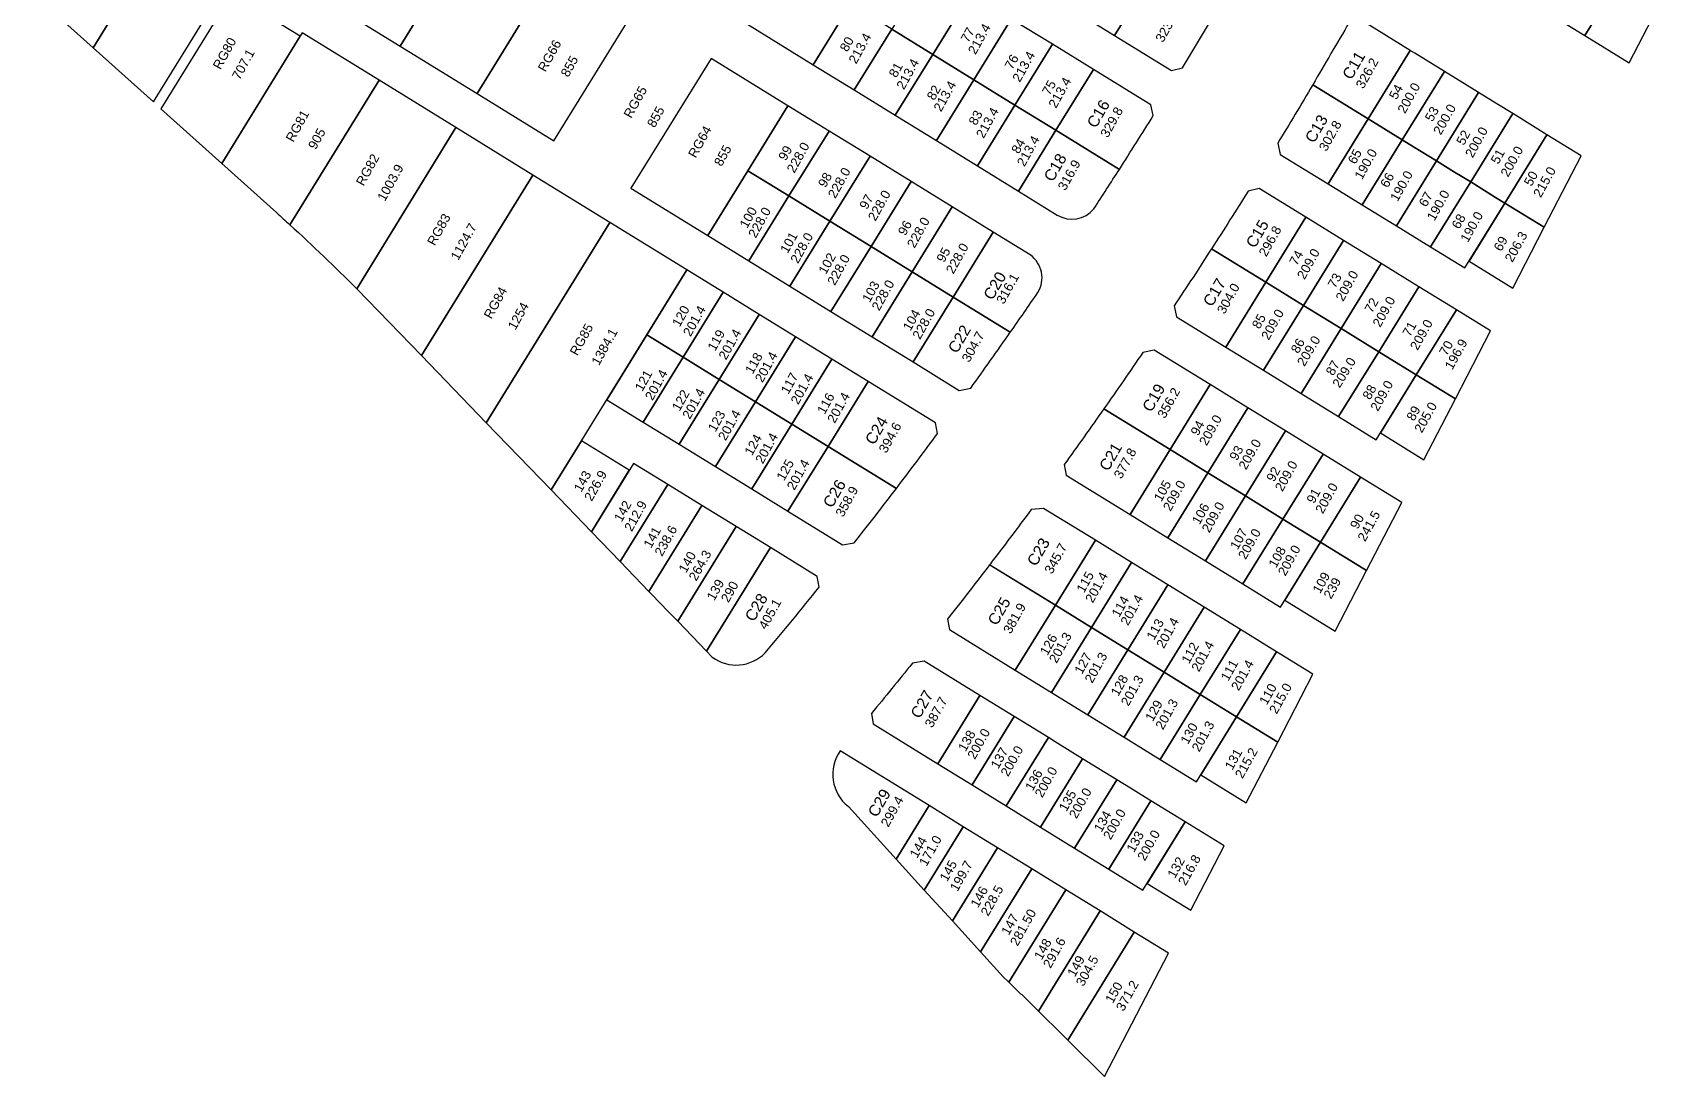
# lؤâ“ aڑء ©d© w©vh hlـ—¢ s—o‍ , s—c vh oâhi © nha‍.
# Model space of a CAD drawing. Header units: metres. Extents: x 638031 to 638601, y 3300083 to 3300688.
# Drawn here: x 638140.8 to 638547.5, y 3300083 to 3300343 of the extents above; entities that cross this region are included whole.
import ezdxf
from ezdxf.enums import TextEntityAlignment as Align

# ---------------------------------------------------------------- set-up
doc = ezdxf.new("R2010")
doc.units = ezdxf.units.M
doc.header["$LTSCALE"] = 0.5
doc.layers.add('idAnno2', color=7, linetype='Continuous', true_color=0x0d08d3)
doc.layers.add('poly', color=1, linetype='Continuous')
doc.styles.add('Arial', font='arial.ttf')

msp = doc.modelspace()

# ---------------------------------------------------------------- linework, layer by layer
at = {"layer": 'poly'}
for points in [[(638196.97, 3300406.01), (638180.05, 3300416.43), (638140.78, 3300352.7), (638155.8, 3300339.2), (638196.97, 3300406.01)], [(638213.9, 3300395.58), (638196.97, 3300406.01), (638155.8, 3300339.2), (638158.17, 3300337.08), (638170.83, 3300325.69), (638213.9, 3300395.58)], [(638252.2, 3300371.96), (638233.05, 3300383.77), (638213.11, 3300351.42), (638232.26, 3300339.61), (638252.2, 3300371.96)], [(638344.45, 3300350.1), (638353.25, 3300364.39), (638356.37, 3300369.44), (638337.21, 3300381.25), (638315.96, 3300346.77), (638335.12, 3300334.96), (638344.45, 3300350.1)], [(638271.36, 3300360.16), (638252.2, 3300371.96), (638232.26, 3300339.61), (638251.42, 3300327.81), (638271.36, 3300360.16)], [(638419.3, 3300357.2), (638409.1, 3300363.52), (638399.88, 3300348.57), (638410.1, 3300342.28), (638419.3, 3300357.2)], [(638537.71, 3300359.29), (638529.2, 3300364.54), (638518.7, 3300347.51), (638527.22, 3300342.26), (638537.71, 3300359.29)], [(638290.51, 3300348.35), (638271.36, 3300360.16), (638251.42, 3300327.81), (638270.57, 3300316), (638290.51, 3300348.35)], [(638374.21, 3300352.65), (638363.99, 3300358.95), (638354.66, 3300343.81), (638364.88, 3300337.51), (638374.21, 3300352.65)], [(638547.5, 3300353.26), (638537.71, 3300359.29), (638527.22, 3300342.26), (638538.28, 3300335.44), (638547.5, 3300353.26)], [(638190.32, 3300352.54), (638172.72, 3300324), (638187.84, 3300310.4), (638207.34, 3300342.05), (638190.32, 3300352.54)], [(638354.66, 3300343.81), (638344.45, 3300350.1), (638335.12, 3300334.96), (638345.33, 3300328.67), (638354.66, 3300343.81)], [(638384.42, 3300346.35), (638374.21, 3300352.65), (638364.88, 3300337.51), (638375.09, 3300331.22), (638384.42, 3300346.35)], [(638394.64, 3300340.06), (638384.42, 3300346.35), (638375.09, 3300331.22), (638385.31, 3300324.92), (638394.64, 3300340.06)], [(638364.88, 3300337.51), (638354.66, 3300343.81), (638345.33, 3300328.67), (638355.55, 3300322.37), (638364.88, 3300337.51)], [(638404.86, 3300333.76), (638394.64, 3300340.06), (638385.31, 3300324.92), (638395.53, 3300318.63), (638404.86, 3300333.76)], [(638492.25, 3300333.27), (638484.85, 3300337.83), (638483.74, 3300338.52), (638473.25, 3300321.49), (638474.36, 3300320.81), (638481.76, 3300316.25), (638492.25, 3300333.27)], [(638318.85, 3300308.57), (638328.82, 3300324.75), (638309.67, 3300336.55), (638289.73, 3300304.2), (638308.88, 3300292.39), (638318.85, 3300308.57)], [(638375.09, 3300331.22), (638364.88, 3300337.51), (638355.55, 3300322.37), (638365.77, 3300316.08), (638375.09, 3300331.22)], [(638385.31, 3300324.92), (638375.09, 3300331.22), (638365.77, 3300316.08), (638375.98, 3300309.78), (638385.31, 3300324.92)], [(638500.76, 3300328.03), (638495.07, 3300331.54), (638492.25, 3300333.27), (638481.76, 3300316.25), (638484.58, 3300314.51), (638490.27, 3300311), (638500.76, 3300328.03)], [(638509.28, 3300322.78), (638505.29, 3300325.24), (638500.76, 3300328.03), (638490.27, 3300311), (638494.79, 3300308.22), (638498.79, 3300305.76), (638509.28, 3300322.78)], [(638339.04, 3300318.45), (638328.82, 3300324.75), (638328.82, 3300324.75), (638318.85, 3300308.57), (638329.07, 3300302.27), (638339.04, 3300318.45)], [(638395.53, 3300318.63), (638385.31, 3300324.92), (638375.98, 3300309.78), (638386.2, 3300303.49), (638395.53, 3300318.63)], [(638517.79, 3300317.53), (638515.5, 3300318.94), (638509.28, 3300322.78), (638498.79, 3300305.76), (638505.01, 3300301.92), (638507.3, 3300300.51), (638517.79, 3300317.53)], [(638265.33, 3300307.49), (638246.17, 3300319.29), (638221.45, 3300279.17), (638237.6, 3300262.5), (638265.33, 3300307.49)], [(638349.25, 3300312.16), (638339.04, 3300318.45), (638329.07, 3300302.27), (638339.28, 3300295.98), (638349.25, 3300312.16)], [(638481.76, 3300316.25), (638474.36, 3300320.81), (638473.25, 3300321.49), (638463.28, 3300305.32), (638471.79, 3300300.08), (638481.76, 3300316.25)], [(638526.3, 3300312.29), (638517.79, 3300317.53), (638507.3, 3300300.51), (638517.09, 3300294.48), (638526.3, 3300312.29)], [(638490.27, 3300311), (638484.58, 3300314.51), (638481.76, 3300316.25), (638471.79, 3300300.08), (638480.31, 3300294.83), (638490.27, 3300311)], [(638359.47, 3300305.86), (638349.25, 3300312.16), (638339.28, 3300295.98), (638349.5, 3300289.68), (638359.47, 3300305.86)], [(638498.79, 3300305.76), (638494.79, 3300308.22), (638490.27, 3300311), (638480.31, 3300294.83), (638488.82, 3300289.58), (638498.79, 3300305.76)], [(638284.48, 3300295.69), (638265.33, 3300307.49), (638237.6, 3300262.5), (638253.72, 3300245.77), (638284.48, 3300295.69)], [(638329.07, 3300302.27), (638318.85, 3300308.57), (638308.89, 3300292.4), (638319.1, 3300286.1), (638329.07, 3300302.27)], [(638369.69, 3300299.57), (638359.47, 3300305.86), (638349.5, 3300289.68), (638359.72, 3300283.39), (638369.69, 3300299.57)], [(638507.3, 3300300.51), (638505.01, 3300301.92), (638498.79, 3300305.76), (638488.82, 3300289.58), (638497.33, 3300284.34), (638507.3, 3300300.51)], [(638339.28, 3300295.98), (638329.07, 3300302.27), (638319.1, 3300286.1), (638329.32, 3300279.81), (638339.28, 3300295.98)], [(638379.9, 3300293.27), (638369.69, 3300299.57), (638359.72, 3300283.39), (638369.93, 3300277.09), (638379.9, 3300293.27)], [(638517.09, 3300294.48), (638507.3, 3300300.51), (638498.38, 3300286.04), (638509.26, 3300279.34), (638517.09, 3300294.48)], [(638303.64, 3300283.88), (638284.48, 3300295.69), (638253.72, 3300245.77), (638259.11, 3300240.19), (638269.85, 3300229.05), (638277.41, 3300241.32), (638303.64, 3300283.88)], [(638349.5, 3300289.68), (638339.28, 3300295.98), (638329.32, 3300279.81), (638339.53, 3300273.51), (638349.5, 3300289.68)], [(638467.13, 3300291.2), (638457.76, 3300296.98), (638447.79, 3300280.8), (638457.16, 3300275.03), (638467.13, 3300291.2)], [(638359.72, 3300283.39), (638349.5, 3300289.68), (638339.53, 3300273.51), (638349.75, 3300267.21), (638359.72, 3300283.39)], [(638476.49, 3300285.43), (638467.13, 3300291.2), (638457.16, 3300275.03), (638466.52, 3300269.26), (638476.49, 3300285.43)], [(638485.85, 3300279.66), (638476.49, 3300285.43), (638466.52, 3300269.26), (638475.89, 3300263.49), (638485.85, 3300279.66)], [(638312.66, 3300278.32), (638303.64, 3300283.88), (638293.67, 3300267.71), (638302.69, 3300262.15), (638312.66, 3300278.32)], [(638369.93, 3300277.09), (638359.72, 3300283.39), (638349.75, 3300267.21), (638359.96, 3300260.92), (638369.93, 3300277.09)], [(638321.69, 3300272.76), (638312.66, 3300278.32), (638302.69, 3300262.15), (638311.72, 3300256.58), (638321.69, 3300272.76)], [(638457.16, 3300275.03), (638447.79, 3300280.8), (638437.83, 3300264.63), (638447.19, 3300258.86), (638457.16, 3300275.03)], [(638495.22, 3300273.89), (638485.85, 3300279.66), (638475.89, 3300263.49), (638485.25, 3300257.72), (638495.22, 3300273.89)], [(638330.71, 3300267.2), (638321.69, 3300272.76), (638311.72, 3300256.58), (638320.74, 3300251.02), (638330.71, 3300267.2)], [(638466.52, 3300269.26), (638457.16, 3300275.03), (638447.19, 3300258.86), (638456.56, 3300253.09), (638466.52, 3300269.26)], [(638503.73, 3300268.65), (638495.22, 3300273.89), (638485.25, 3300257.72), (638494.98, 3300251.73), (638503.73, 3300268.65)], [(638475.89, 3300263.49), (638466.52, 3300269.26), (638456.56, 3300253.09), (638465.92, 3300247.32), (638475.89, 3300263.49)], [(638302.69, 3300262.15), (638293.67, 3300267.71), (638283.7, 3300251.53), (638292.73, 3300245.97), (638302.69, 3300262.15)], [(638339.73, 3300261.64), (638330.71, 3300267.2), (638320.74, 3300251.02), (638329.77, 3300245.46), (638339.73, 3300261.64)], [(638311.72, 3300256.58), (638302.69, 3300262.15), (638292.73, 3300245.97), (638301.75, 3300240.41), (638311.72, 3300256.58)], [(638348.76, 3300256.08), (638339.73, 3300261.64), (638329.77, 3300245.46), (638338.79, 3300239.9), (638348.76, 3300256.08)], [(638485.25, 3300257.72), (638475.89, 3300263.49), (638465.92, 3300247.32), (638475.29, 3300241.55), (638485.25, 3300257.72)], [(638320.74, 3300251.02), (638311.72, 3300256.58), (638301.75, 3300240.41), (638310.77, 3300234.85), (638320.74, 3300251.02)], [(638494.98, 3300251.73), (638485.25, 3300257.72), (638476.34, 3300243.25), (638487.14, 3300236.58), (638494.98, 3300251.73)], [(638443.3, 3300249.51), (638433.93, 3300255.28), (638423.97, 3300239.11), (638433.33, 3300233.34), (638443.3, 3300249.51)], [(638329.77, 3300245.46), (638320.74, 3300251.02), (638310.77, 3300234.85), (638319.8, 3300229.29), (638329.77, 3300245.46)], [(638452.66, 3300243.74), (638443.3, 3300249.51), (638433.33, 3300233.34), (638442.7, 3300227.57), (638452.66, 3300243.74)], [(638338.79, 3300239.9), (638329.77, 3300245.46), (638319.8, 3300229.29), (638328.82, 3300223.73), (638338.79, 3300239.9)], [(638289.32, 3300233.97), (638277.41, 3300241.32), (638269.85, 3300229.05), (638279.88, 3300218.64), (638289.32, 3300233.97)], [(638462.03, 3300237.97), (638452.66, 3300243.74), (638442.7, 3300227.57), (638452.06, 3300221.8), (638462.03, 3300237.97)], [(638433.33, 3300233.34), (638423.97, 3300239.11), (638414, 3300222.94), (638423.37, 3300217.16), (638433.33, 3300233.34)], [(638471.39, 3300232.2), (638462.03, 3300237.97), (638452.06, 3300221.8), (638461.43, 3300216.02), (638471.39, 3300232.2)], [(638298.89, 3300230.43), (638290.37, 3300235.67), (638279.88, 3300218.64), (638287.04, 3300211.21), (638298.89, 3300230.43)], [(638442.7, 3300227.57), (638433.33, 3300233.34), (638423.37, 3300217.16), (638432.73, 3300211.39), (638442.7, 3300227.57)], [(638481.61, 3300225.89), (638471.39, 3300232.2), (638461.43, 3300216.02), (638472.86, 3300208.98), (638481.61, 3300225.89)], [(638307.4, 3300225.18), (638298.89, 3300230.43), (638287.04, 3300211.21), (638294.21, 3300203.77), (638307.4, 3300225.18)], [(638315.91, 3300219.93), (638307.4, 3300225.18), (638294.21, 3300203.77), (638294.93, 3300203.02), (638299.03, 3300198.76), (638301.37, 3300196.34), (638315.91, 3300219.93)], [(638452.06, 3300221.8), (638442.7, 3300227.57), (638432.73, 3300211.39), (638442.1, 3300205.62), (638452.06, 3300221.8)], [(638324.43, 3300214.69), (638315.91, 3300219.93), (638301.37, 3300196.34), (638308.54, 3300188.9), (638324.43, 3300214.69)], [(638461.43, 3300216.02), (638452.06, 3300221.8), (638442.1, 3300205.62), (638451.46, 3300199.85), (638461.43, 3300216.02)], [(638414.38, 3300210.96), (638405.35, 3300216.52), (638395.39, 3300200.34), (638404.41, 3300194.78), (638414.38, 3300210.96)], [(638472.86, 3300208.98), (638461.43, 3300216.02), (638452.51, 3300201.56), (638465.03, 3300193.84), (638472.86, 3300208.98)], [(638423.4, 3300205.4), (638414.38, 3300210.96), (638404.41, 3300194.78), (638413.44, 3300189.22), (638423.4, 3300205.4)], [(638432.43, 3300199.83), (638423.4, 3300205.4), (638413.44, 3300189.22), (638422.46, 3300183.66), (638432.43, 3300199.83)], [(638404.41, 3300194.78), (638395.39, 3300200.34), (638385.42, 3300184.17), (638394.45, 3300178.61), (638404.41, 3300194.78)], [(638441.45, 3300194.27), (638432.43, 3300199.83), (638422.46, 3300183.66), (638431.48, 3300178.1), (638441.45, 3300194.27)], [(638413.43, 3300189.22), (638404.41, 3300194.78), (638394.45, 3300178.61), (638403.47, 3300173.05), (638413.43, 3300189.22)], [(638450.48, 3300188.71), (638441.45, 3300194.27), (638431.48, 3300178.1), (638440.51, 3300172.54), (638450.48, 3300188.71)], [(638422.46, 3300183.66), (638413.43, 3300189.22), (638403.47, 3300173.05), (638412.49, 3300167.49), (638422.46, 3300183.66)], [(638459.5, 3300183.15), (638450.48, 3300188.71), (638440.51, 3300172.54), (638450.74, 3300166.23), (638459.5, 3300183.15)], [(638431.48, 3300178.1), (638422.46, 3300183.66), (638412.49, 3300167.49), (638421.52, 3300161.93), (638431.48, 3300178.1)], [(638385.14, 3300172.6), (638376.62, 3300177.85), (638366.13, 3300160.82), (638374.64, 3300155.57), (638385.14, 3300172.6)], [(638440.51, 3300172.53), (638431.48, 3300178.1), (638421.52, 3300161.93), (638430.54, 3300156.37), (638440.51, 3300172.53)], [(638393.65, 3300167.36), (638385.99, 3300172.08), (638385.14, 3300172.6), (638374.64, 3300155.57), (638383.16, 3300150.33), (638393.65, 3300167.36)], [(638450.74, 3300166.23), (638440.51, 3300172.53), (638431.59, 3300158.07), (638442.91, 3300151.09), (638450.74, 3300166.23)], [(638402.16, 3300162.11), (638395.35, 3300166.31), (638393.65, 3300167.36), (638383.16, 3300150.33), (638391.67, 3300145.08), (638402.16, 3300162.11)], [(638410.68, 3300156.86), (638404.72, 3300160.53), (638402.16, 3300162.11), (638391.67, 3300145.08), (638400.18, 3300139.84), (638410.68, 3300156.86)], [(638419.19, 3300151.62), (638414.08, 3300154.76), (638410.68, 3300156.86), (638400.18, 3300139.84), (638408.7, 3300134.59), (638419.19, 3300151.62)], [(638427.7, 3300146.37), (638419.19, 3300151.62), (638408.7, 3300134.59), (638417.21, 3300129.34), (638427.7, 3300146.37)], [(638372.47, 3300145.17), (638363.96, 3300150.41), (638355.74, 3300137.08), (638362.75, 3300129.39), (638372.47, 3300145.17)], [(638380.99, 3300139.92), (638372.47, 3300145.17), (638362.75, 3300129.39), (638369.75, 3300121.69), (638380.99, 3300139.92)], [(638437.38, 3300140.4), (638427.7, 3300146.37), (638418.26, 3300131.05), (638429.09, 3300124.37), (638437.38, 3300140.4)], [(638389.5, 3300134.67), (638380.99, 3300139.92), (638369.75, 3300121.69), (638376.76, 3300114), (638389.5, 3300134.67)], [(638398.01, 3300129.43), (638389.5, 3300134.67), (638376.76, 3300114), (638382.43, 3300107.77), (638383.82, 3300106.4), (638398.01, 3300129.43)], [(638415.04, 3300118.93), (638406.53, 3300124.18), (638391.16, 3300099.24), (638397.25, 3300093.22), (638398.46, 3300092.03), (638415.04, 3300118.93)], [(638423.55, 3300113.69), (638415.04, 3300118.93), (638398.46, 3300092.03), (638407.66, 3300082.98), (638423.55, 3300113.69)]]:
    msp.add_lwpolyline(points, close=True, dxfattribs=at)
for points in [[(638434.96, 3300347.49), (638419.3, 3300357.2), (638410.1, 3300342.28), (638424.3, 3300333.52), (638427.04, 3300334.19, 0.003283), (638434.96, 3300347.49)], [(638483.74, 3300338.52), (638471.28, 3300346.2), (638468.56, 3300345.53, -0.000017), (638459.47, 3300329.98), (638473.25, 3300321.49), (638483.74, 3300338.52)], [(638227.02, 3300331.1), (638207.86, 3300342.9), (638187.84, 3300310.4), (638201.49, 3300298.13, -0.002256), (638204.83, 3300295.1), (638227.02, 3300331.1)], [(638419.75, 3300322.28), (638419.12, 3300324.97), (638404.86, 3300333.76), (638395.53, 3300318.63), (638411.32, 3300308.89, 0.003356), (638419.75, 3300322.28)], [(638246.17, 3300319.29), (638227.02, 3300331.1), (638204.83, 3300295.1, -0.011509), (638221.45, 3300279.17), (638246.17, 3300319.29)], [(638473.25, 3300321.49), (638459.47, 3300329.98, -0.003515), (638450.74, 3300315.4), (638451.4, 3300312.64), (638463.28, 3300305.32), (638473.25, 3300321.49)], [(638411.32, 3300308.89), (638395.53, 3300318.63), (638386.2, 3300303.49), (638395.87, 3300297.53, 0.375865), (638404.97, 3300299.06, 0.002483), (638411.32, 3300308.89)], [(638457.76, 3300296.98), (638446.15, 3300304.13), (638443.39, 3300303.48, -0.003515), (638434.29, 3300289.13), (638447.79, 3300280.8), (638457.76, 3300296.98)], [(638391.01, 3300278.19, 0.396663), (638389.12, 3300287.59), (638379.9, 3300293.27), (638369.93, 3300277.09), (638384.18, 3300268.31, 0.002546), (638391.01, 3300278.19, 0.396663)], [(638447.79, 3300280.8), (638434.29, 3300289.13, -0.003517), (638424.98, 3300274.9), (638425.57, 3300272.18), (638437.83, 3300264.63), (638447.79, 3300280.8)], [(638384.18, 3300268.31), (638369.93, 3300277.09), (638359.96, 3300260.92), (638371.46, 3300253.83), (638374.32, 3300254.41, 0.003182), (638384.18, 3300268.31)], [(638433.93, 3300255.28), (638419.98, 3300263.88), (638417.16, 3300263.27, -0.00352), (638407.48, 3300249.27), (638423.97, 3300239.11), (638433.93, 3300255.28)], [(638366.05, 3300243.08), (638365.55, 3300245.73), (638348.76, 3300256.08), (638338.79, 3300239.9), (638355.8, 3300229.42, 0.003622), (638366.05, 3300243.08)], [(638423.97, 3300239.11), (638407.48, 3300249.27, -0.003524), (638397.59, 3300235.39), (638398.12, 3300232.72), (638414, 3300222.94), (638423.97, 3300239.11)], [(638355.8, 3300229.42), (638338.79, 3300239.9), (638328.82, 3300223.73), (638342.42, 3300215.35), (638345.34, 3300215.88, 0.003628), (638355.8, 3300229.42)], [(638405.35, 3300216.51), (638392.45, 3300224.46), (638389.39, 3300224.2, -0.003564), (638379.04, 3300210.42), (638395.39, 3300200.34), (638405.35, 3300216.51)], [(638336.58, 3300204.87), (638336.13, 3300207.48), (638324.43, 3300214.69), (638308.54, 3300188.9), (638309.97, 3300187.42, 0.377112), (638323.13, 3300188.48, 0.008624), (638336.58, 3300204.87)], [(638395.39, 3300200.34), (638379.03, 3300210.42, -0.003537), (638368.56, 3300196.9), (638369.03, 3300194.28), (638385.42, 3300184.17), (638395.39, 3300200.34)], [(638376.62, 3300177.85), (638362.76, 3300186.39), (638359.8, 3300185.88, -0.003345), (638349.58, 3300173.35), (638350.01, 3300170.76), (638366.13, 3300160.82), (638376.62, 3300177.85)], [(638363.96, 3300150.41), (638341.82, 3300164.06, 0.39369), (638343.85, 3300150.17), (638355.75, 3300137.09), (638363.96, 3300150.41)], [(638406.53, 3300124.18), (638398.01, 3300129.43), (638383.82, 3300106.4), (638386.7, 3300103.57, 0.008392), (638387.03, 3300103.34), (638391.16, 3300099.24), (638406.53, 3300124.18)]]:
    msp.add_lwpolyline(points, format="xyb", close=True, dxfattribs=at)

# ---------------------------------------------------------------- texts
at = {"layer": 'idAnno2', "ltscale": 0.5, "style": 'Arial'}
for s, height, rotation, p in [('323.2', 2.3, 61.032, (638424.73, 3300343.51, 10.58)), ('213.4', 2.3, 61.032, (638348.34, 3300338.16)), ('77', 2.3, 61.032, (638375.16, 3300341.51)), ('213.4', 2.3, 61.032, (638378.06, 3300340.5, 10.58)), ('RG80', 2.3, 61.032, (638190.15, 3300336.91)), ('707.1', 2.3, 61.032, (638194.82, 3300334.19, 10.58)), ('RG66', 2.3, 61.032, (638271.07, 3300336.33)), ('80', 2.3, 61.032, (638345.07, 3300339.21)), ('213.4', 2.3, 61.032, (638389.1, 3300333.61, 10.58)), ('C11', 2.8, 60, (638471.61, 3300333.7, -6860.74)), ('C11', 2.8, 60, (638471.61, 3300333.7, -6860.74)), ('855', 2.3, 61.032, (638276.03, 3300333.69)), ('81', 2.3, 61.032, (638357.26, 3300332.79)), ('213.4', 2.3, 61.032, (638360.24, 3300331.76)), ('76', 2.3, 61.032, (638386.11, 3300334.8)), ('326.2', 2.3, 61.032, (638474.61, 3300331.96, 10.58)), ('326.2', 2.3, 61.032, (638474.61, 3300331.96, 10.58)), ('RG65', 2.3, 61.032, (638292.42, 3300324.79)), ('82', 2.3, 61.032, (638366.73, 3300327.14)), ('213.4', 2.3, 61.032, (638369.48, 3300326.24)), ('75', 2.3, 61.032, (638395.42, 3300328.38)), ('213.4', 2.3, 61.032, (638398.1, 3300327.13, 10.58)), ('54', 2.3, 61.032, (638481.79, 3300327.32, -6860.74)), ('200.0', 2.3, 61.032, (638484.99, 3300325.8)), ('C16', 2.8, 60, (638408.02, 3300321.64, -6860.74)), ('RG81', 2.3, 61.032, (638208.3, 3300318.83)), ('855', 2.3, 61.032, (638297.51, 3300321.1)), ('83', 2.3, 61.032, (638377.13, 3300320.88)), ('213.4', 2.3, 61.032, (638380.07, 3300319.63, 10.58)), ('329.8', 2.3, 61.032, (638411, 3300319.77, 10.58)), ('C13', 2.8, 60, (638462.32, 3300317.92, -6860.74)), ('53', 2.3, 61.032, (638490.73, 3300321.82, -6860.74)), ('200.0', 2.3, 61.032, (638493.9, 3300320.47, 10.58)), ('905', 2.3, 61.032, (638213.13, 3300315.65, 10.58)), ('RG64', 2.3, 61.032, (638308.48, 3300314.89)), ('302.8', 2.3, 61.032, (638465.42, 3300316.38, 10.58)), ('52', 2.3, 61.032, (638498.55, 3300315.95, -6860.74)), ('200.0', 2.3, 61.032, (638501.84, 3300314.79, 10.58)), ('855', 2.3, 61.032, (638314.19, 3300311.46, 10.58)), ('99', 2.3, 61.032, (638329.74, 3300312.09)), ('228.0', 2.3, 61.032, (638332.95, 3300310.97, 10.58)), ('84', 2.3, 61.032, (638387.76, 3300313.82)), ('213.4', 2.3, 61.032, (638390.24, 3300312.59, 10.58)), ('65', 2.3, 61.032, (638471.54, 3300311.22, -6860.74)), ('190.0', 2.3, 61.032, (638474.28, 3300309.34, 10.58)), ('51', 2.3, 61.032, (638507.13, 3300311.24, -6860.74)), ('200.0', 2.3, 61.032, (638510.65, 3300309.99)), ('RG82', 2.3, 61.032, (638225.78, 3300307.91)), ('1003.9', 2.3, 61.032, (638231.44, 3300304.71, 10.58)), ('C18', 2.8, 60, (638397.28, 3300308.27, -6860.74)), ('316.9', 2.3, 61.032, (638400.43, 3300306.6, 10.58)), ('215.0', 2.3, 61.032, (638518.78, 3300304.87, 10.58)), ('98', 2.3, 61.032, (638339.65, 3300305.4)), ('228.0', 2.3, 61.032, (638343.17, 3300304.67, 10.58)), ('66', 2.3, 61.032, (638479.61, 3300305.35, -6860.74)), ('190.0', 2.3, 61.032, (638483.15, 3300303.88, 10.58)), ('50', 2.3, 61.032, (638515.39, 3300305.74, -6860.74)), ('97', 2.3, 61.032, (638349.94, 3300299.95)), ('228.0', 2.3, 61.032, (638353.15, 3300299.02, 10.58)), ('67', 2.3, 61.032, (638489.21, 3300300.57, -6860.74)), ('190.0', 2.3, 61.032, (638492.31, 3300299.06, 10.58)), ('RG83', 2.3, 61.032, (638243.52, 3300293.04)), ('RG83', 2.3, 61.032, (638243.52, 3300293.04)), ('100', 2.3, 61.032, (638320.55, 3300296.04)), ('228.0', 2.3, 61.032, (638323.34, 3300294.79, 10.58)), ('68', 2.3, 61.032, (638497.4, 3300295.07, -6860.74)), ('190.0', 2.3, 61.032, (638500.64, 3300293.7, 10.58)), ('1124.7', 2.3, 61.032, (638249.7, 3300290.01, 10.58)), ('1124.7', 2.3, 61.032, (638249.7, 3300290.01, 10.58)), ('96', 2.3, 61.032, (638359.53, 3300293.44)), ('228.0', 2.3, 61.032, (638362.88, 3300292.3, 10.58)), ('C15', 2.8, 60, (638447.6, 3300291.75, -6860.74)), ('296.8', 2.3, 61.032, (638450.45, 3300290.14, 10.58)), ('206.3', 2.3, 61.032, (638511.7, 3300288.73, 10.58)), ('101', 2.3, 61.032, (638330.65, 3300289.79)), ('228.0', 2.3, 61.032, (638333.85, 3300288.45, 10.58)), ('95', 2.3, 61.032, (638369.13, 3300286.73)), ('228.0', 2.3, 61.032, (638372.55, 3300285.85, 10.58)), ('209.0', 2.3, 61.032, (638459.98, 3300284.48, 10.58)), ('69', 2.3, 61.032, (638507.86, 3300289.51, -6860.74)), ('102', 2.3, 61.032, (638340.17, 3300284.57)), ('228.0', 2.3, 61.032, (638343.03, 3300283, 10.58)), ('74', 2.3, 61.032, (638456.97, 3300285.99)), ('103', 2.3, 61.032, (638351.06, 3300277.57)), ('228.0', 2.3, 61.032, (638354.08, 3300276.68)), ('C20', 2.8, 60, (638382.25, 3300278.81, -6860.74)), ('316.1', 2.3, 61.032, (638385.1, 3300278.32, 10.58)), ('C17', 2.8, 60, (638436.93, 3300277.16, -6860.74)), ('73', 2.3, 61.032, (638466.54, 3300280.32)), ('209.0', 2.3, 61.032, (638469.59, 3300279.02, 10.58)), ('RG84', 2.3, 61.032, (638257.6, 3300274.78)), ('304.0', 2.3, 61.032, (638440.05, 3300275.84, 10.58)), ('72', 2.3, 61.032, (638475.71, 3300274.17, -6860.74)), ('209.0', 2.3, 61.032, (638478.8, 3300272.56, 10.58)), ('1254', 2.3, 61.032, (638263.29, 3300271.5, 21.16)), ('120', 2.3, 61.032, (638303.75, 3300271.47)), ('201.4', 2.3, 61.032, (638307.12, 3300270.26, 10.58)), ('104', 2.3, 61.032, (638361.21, 3300270.48)), ('228.0', 2.3, 61.032, (638364.23, 3300269.54)), ('85', 2.3, 61.032, (638447.67, 3300270.18)), ('209.0', 2.3, 61.032, (638451.06, 3300269.38, 10.58)), ('RG85', 2.3, 61.032, (638279.02, 3300265.64)), ('1384.1', 2.3, 61.032, (638284.74, 3300263.83, 21.16)), ('1384.1', 2.3, 61.032, (638284.74, 3300263.83, 21.16)), ('119', 2.3, 61.032, (638312.57, 3300265.46)), ('201.4', 2.3, 61.032, (638315.95, 3300264.44, 10.58)), ('C22', 2.8, 60, (638373.43, 3300265.54, -6860.74)), ('C22', 2.8, 60, (638373.43, 3300265.54, -6860.74)), ('304.7', 2.3, 61.032, (638376.5, 3300263.83, 10.58)), ('304.7', 2.3, 61.032, (638376.5, 3300263.83, 10.58)), ('71', 2.3, 61.032, (638485.15, 3300268.25, -6860.74)), ('209.0', 2.3, 61.032, (638488.12, 3300266.83, 10.58)), ('86', 2.3, 61.032, (638457.36, 3300264.08)), ('209.0', 2.3, 59.3051, (638460.04, 3300262.74, 10.58)), ('70', 2.3, 61.032, (638494.29, 3300263.51, -6860.74)), ('196.9', 2.3, 61.032, (638496.76, 3300261.98, 10.58)), ('118', 2.3, 61.032, (638321.92, 3300259.74)), ('201.4', 2.3, 61.032, (638325.01, 3300258.78, 10.58)), ('87', 2.3, 61.032, (638466.06, 3300258.56)), ('209.0', 2.3, 58.6607, (638468.85, 3300257.36, 10.58)), ('121', 2.3, 61.032, (638294.46, 3300255.42)), ('201.4', 2.3, 61.032, (638297.65, 3300254.33, 10.58)), ('117', 2.3, 61.032, (638330.8, 3300254.73)), ('201.4', 2.3, 61.032, (638333.91, 3300253.31)), ('122', 2.3, 61.032, (638303.72, 3300250.49)), ('201.4', 2.3, 61.032, (638306.94, 3300249.66)), ('116', 2.3, 61.032, (638339.84, 3300249.72)), ('201.4', 2.3, 61.032, (638343.01, 3300248.66, 21.16)), ('C19', 2.8, 60, (638421.81, 3300250.9, -6860.74)), ('356.2', 2.3, 61.032, (638425.21, 3300249.84)), ('88', 2.3, 61.032, (638475.2, 3300252.55)), ('209.0', 2.3, 61.032, (638478.25, 3300251.63, 10.58)), ('123', 2.3, 61.032, (638312.67, 3300245.32)), ('201.4', 2.3, 61.032, (638315.85, 3300244.31)), ('89', 2.3, 61.032, (638486.14, 3300247.27)), ('205.0', 2.3, 61.032, (638489.18, 3300246.25, 10.58)), ('C24', 2.8, 60, (638352.79, 3300242.74, -6860.74)), ('394.6', 2.3, 61.032, (638355.84, 3300241.21, 10.58)), ('94', 2.3, 61.032, (638432.38, 3300243.59)), ('209.0', 2.3, 61.032, (638435.61, 3300243.07)), ('124', 2.3, 61.032, (638321.76, 3300239.42)), ('201.4', 2.3, 61.032, (638325.11, 3300238.56, 10.58)), ('C21', 2.8, 60, (638411.07, 3300236.2, -6860.74)), ('209.0', 2.3, 61.032, (638445.41, 3300237.05, 10.58)), ('125', 2.3, 61.032, (638329.74, 3300233.15)), ('201.4', 2.3, 61.032, (638332.96, 3300231.97, 10.58)), ('377.8', 2.3, 61.032, (638414.36, 3300234.8)), ('93', 2.3, 61.032, (638442.06, 3300237.38)), ('209.0', 2.3, 61.032, (638454.47, 3300231.65, 10.58)), ('143', 2.3, 61.032, (638279.27, 3300230.33)), ('226.9', 2.3, 61.032, (638282.52, 3300229.23, 10.58)), ('92', 2.3, 61.032, (638451.26, 3300232.1)), ('C26', 2.8, 60, (638342.31, 3300227.03, -6860.74)), ('358.9', 2.3, 61.032, (638345.08, 3300225.28, 10.58)), ('105', 2.3, 61.032, (638423.67, 3300227.94)), ('209.0', 2.3, 61.032, (638426.6, 3300226.76)), ('91', 2.3, 61.032, (638461.26, 3300226.7)), ('209.0', 2.3, 61.032, (638464.53, 3300226.12, 10.58)), ('142', 2.3, 61.032, (638289.29, 3300222.88)), ('212.9', 2.3, 61.032, (638292.48, 3300221.69, 10.58)), ('106', 2.3, 61.032, (638433.18, 3300222.24)), ('209.0', 2.3, 61.032, (638436.27, 3300221.38, 10.58)), ('241.5', 2.3, 61.032, (638475.05, 3300219.19, 10.58)), ('238.6', 2.3, 61.032, (638300.02, 3300215.52, 10.58)), ('90', 2.3, 61.032, (638472.11, 3300220.32)), ('141', 2.3, 61.032, (638296.62, 3300216.37)), ('C23', 2.8, 60, (638393.11, 3300212.52, -6860.74)), ('C23', 2.8, 60, (638393.1, 3300212.51, -6860.74)), ('345.7', 2.3, 61.032, (638397.1, 3300211.1, 10.58)), ('345.7', 2.3, 61.032, (638397.1, 3300211.09, 10.58)), ('107', 2.3, 61.032, (638442.67, 3300215.98)), ('209.0', 2.3, 61.032, (638445.32, 3300214.73)), ('140', 2.3, 61.032, (638305.36, 3300210.2)), ('264.3', 2.3, 61.032, (638308.54, 3300209.37, 10.58)), ('108', 2.3, 61.032, (638452.23, 3300211.46)), ('209.0', 2.3, 61.032, (638455.21, 3300210.62, 10.58)), ('115', 2.3, 61.032, (638404.42, 3300205.23)), ('201.4', 2.3, 61.032, (638407.25, 3300203.9)), ('109', 2.3, 61.032, (638463.2, 3300205.06)), ('139', 2.3, 61.032, (638312.36, 3300203.29)), ('290', 2.3, 61.032, (638315.91, 3300202.81)), ('239', 2.3, 61.032, (638465.94, 3300203.71, 10.58)), ('C28', 2.8, 60, (638322.86, 3300198.7, -6860.74)), ('405.1', 2.3, 61.032, (638325.92, 3300197.27, 10.58)), ('C25', 2.8, 60, (638383.32, 3300197.74, -6860.74)), ('381.9', 2.3, 61.032, (638386.83, 3300196.19, 10.58)), ('114', 2.3, 61.032, (638413.17, 3300199.14)), ('201.4', 2.3, 61.032, (638416.02, 3300198.27)), ('113', 2.3, 61.032, (638421.84, 3300193.45)), ('201.4', 2.3, 61.032, (638424.94, 3300192.57, 10.58)), ('126', 2.3, 61.032, (638395.32, 3300189.65)), ('201.3', 2.3, 61.032, (638398.24, 3300188.88, 10.58)), ('127', 2.3, 61.032, (638403.9, 3300184.97)), ('201.3', 2.3, 61.032, (638407.12, 3300183.91, 10.58)), ('112', 2.3, 61.032, (638430.55, 3300187.57)), ('201.4', 2.3, 61.032, (638433.68, 3300186.74)), ('111', 2.3, 61.032, (638440.33, 3300183.26)), ('201.4', 2.3, 61.032, (638443.58, 3300182.03)), ('C27', 2.8, 60, (638364.11, 3300174.56, -6860.74)), ('128', 2.3, 61.032, (638412.95, 3300179.5)), ('201.3', 2.3, 61.032, (638416.13, 3300178.2, 10.58)), ('110', 2.3, 61.032, (638449.93, 3300177.31)), ('215.0', 2.3, 61.032, (638453.04, 3300176.24, 10.58)), ('387.7', 2.3, 61.032, (638367.29, 3300172.79, 10.58)), ('129', 2.3, 61.032, (638421.54, 3300173.19)), ('201.3', 2.3, 61.032, (638424.73, 3300172.31, 10.58)), ('201.3', 2.3, 61.032, (638433.77, 3300166.81, 10.58)), ('138', 2.3, 61.032, (638374.94, 3300165.7)), ('200.0', 2.3, 61.032, (638377.9, 3300164.94, 10.58)), ('130', 2.3, 61.032, (638430.3, 3300167.52)), ('137', 2.3, 61.032, (638383.07, 3300161.4)), ('200.0', 2.3, 61.032, (638386.17, 3300160.64, 10.58)), ('131', 2.3, 61.032, (638441.35, 3300161.11)), ('215.2', 2.3, 61.032, (638444.53, 3300160.15)), ('136', 2.3, 61.032, (638391.64, 3300155.91)), ('200.0', 2.3, 61.032, (638394.68, 3300155.4, 10.58)), ('C29', 2.8, 60, (638353.47, 3300149.98, -6850.16)), ('299.4', 2.3, 61.032, (638356.36, 3300148.08)), ('135', 2.3, 61.032, (638400.05, 3300150.77)), ('200.0', 2.3, 61.032, (638403.2, 3300150.15, 10.58)), ('134', 2.3, 61.032, (638408.76, 3300145.61)), ('200.0', 2.3, 61.032, (638411.71, 3300144.9, 10.58)), ('144', 2.3, 61.032, (638362.88, 3300139.18)), ('171.0', 2.3, 61.032, (638365.87, 3300138.29, 10.58)), ('133', 2.3, 61.032, (638416.86, 3300140.56)), ('200.0', 2.3, 61.032, (638420.22, 3300139.66, 10.58)), ('145', 2.3, 61.032, (638370.35, 3300133.3)), ('199.7', 2.3, 61.032, (638373.57, 3300132.02)), ('132', 2.3, 61.032, (638427.05, 3300134.14)), ('216.8', 2.3, 61.032, (638430.37, 3300133.5, 10.58)), ('228.5', 2.3, 61.032, (638381.22, 3300125.88, 10.58)), ('146', 2.3, 61.032, (638378.04, 3300126.82)), ('147', 2.3, 61.032, (638385.68, 3300119.94)), ('281.50', 2.3, 61.032, (638388.96, 3300119.2, 21.16)), ('148', 2.3, 61.032, (638393.87, 3300113.79)), ('291.6', 2.3, 61.032, (638396.74, 3300112.9)), ('149', 2.3, 61.032, (638402.14, 3300109.56)), ('304.5', 2.3, 61.032, (638404.92, 3300108.39)), ('150', 2.3, 61.032, (638411.58, 3300102.98)), ('371.2', 2.3, 61.032, (638414.91, 3300102.19, 10.58))]:
    msp.add_text(s, height=height, rotation=rotation, dxfattribs=at).set_placement(p, align=Align.BOTTOM_CENTER)

doc.saveas('drawing.dxf')
